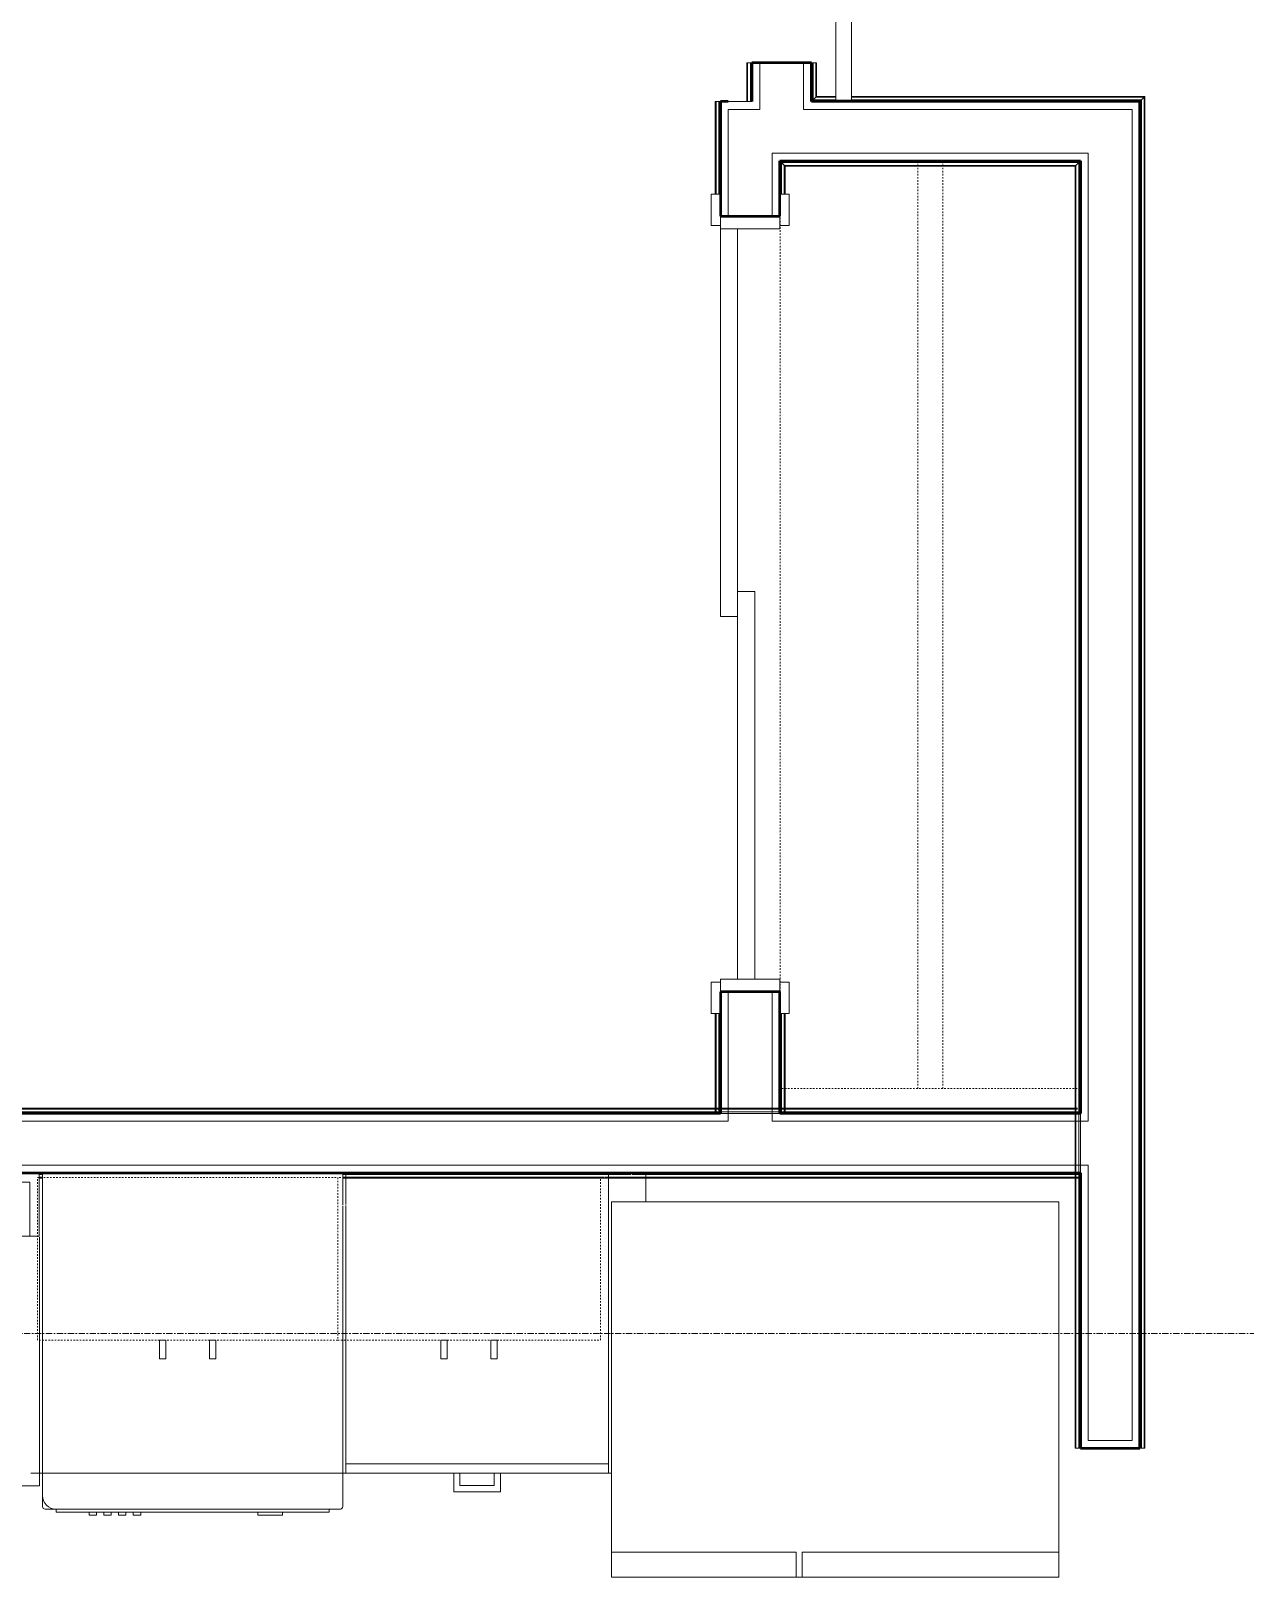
# Model space of a CAD drawing. Header units: inches. Extents: x -4235 to -464, y 9767 to 12344.
# Drawn here: x -3266.1 to -3169.1, y 10147.7 to 10271.3 of the extents above; entities that cross this region are included whole.
import ezdxf

# ---------------------------------------------------------------- set-up
doc = ezdxf.new("R2010")
doc.units = ezdxf.units.IN
doc.header["$MEASUREMENT"] = 0
doc.linetypes.add('Dash', pattern=[0.25, 0.125, -0.125])
doc.linetypes.add('Grid Line 1_2_', pattern=[0.875, 0.5, -0.125, 0.125, -0.125])
for name, color, linetype, lineweight in [('0-1', 7, 'Continuous', 5), ('0-2', 254, 'Continuous', 9), ('A-DOOR-1', 7, 'Continuous', 9), ('A-DOOR-2', 130, 'Continuous', 20), ('A-DOOR-3', 250, 'Continuous', 50), ('A-DOOR-FRAM-1', 130, 'Continuous', 20), ('A-WALL-1', 250, 'Continuous', 50), ('A-WALL-2', 50, 'Continuous', 13), ('A-WALL-3', 10, 'Continuous', 9), ('A-WALL-4', 254, 'Continuous', 9), ('A-WALL-5', 7, 'Continuous', 9), ('A-WALL-6', 113, 'Continuous', 9), ('P-SANR-FIXT-1', 7, 'Continuous', 9), ('P-SANR-FIXT-3', 254, 'Continuous', 9), ('Q-CASE-1', 10, 'Continuous', 9), ('Q-CASE-2', 254, 'Continuous', 9), ('Q-CASE-3', 7, 'Continuous', 9), ('Q-CASE-4', 7, 'Dash', 9), ('Q-CASE-HDLN-1', 7, 'Dash', 9), ('Q-SPCQ-1', 7, 'Continuous', 9), ('Q-SPCQ-2', 10, 'Continuous', 9), ('Q-SPCQ-3', 254, 'Continuous', 9), ('S-GRID-1', 1, 'Grid Line 1_2_', 9)]:
    doc.layers.add(name, color=color, linetype=linetype, lineweight=lineweight)

# ---------------------------------------------------------------- blocks, each defined once
blk = doc.blocks.new('Basic Wall _ INT - W4BØF - _5_8 GYP - 2X4 WOOD_BATT_ - 5_8 GYP_ - ___-2692870-BACKGROUND - 2ND FLOOR')
at = {"layer": 'A-WALL-3'}
for p, q in [((-3203.72, 10356.06), (-3203.75, 10356.06)), ((-3203.75, 10356.04), (-3203.75, 10355.41)), ((-3203.55, 10356.06), (-3203.61, 10356.06)), ((-3203.4, 10356.06), (-3203.54, 10356.06)), ((-3203.34, 10356.06), (-3203.4, 10356.06)), ((-3203.4, 10355.41), (-3203.4, 10356.04)), ((-3203.75, 10265.68), (-3203.72, 10265.71)), ((-3203.61, 10265.82), (-3203.55, 10265.88)), ((-3203.54, 10265.89), (-3203.4, 10266.03)), ((-3203.4, 10266.03), (-3203.34, 10266.09))]:
    blk.add_line(p, q, dxfattribs=at)
at = {"layer": 'A-WALL-4'}
for p, q in [((-3203.75, 10356.06), (-3203.71, 10356.06)), ((-3203.71, 10356.06), (-3203.63, 10356.06)), ((-3203.63, 10356.06), (-3203.62, 10356.06)), ((-3203.62, 10356.06), (-3203.6, 10356.06)), ((-3203.62, 10355.41), (-3203.62, 10356.04)), ((-3203.6, 10356.06), (-3203.34, 10356.06)), ((-3203.34, 10355.41), (-3203.34, 10356.04)), ((-3203.75, 10355.41), (-3203.75, 10304.78)), ((-3203.4, 10304.78), (-3203.4, 10355.41)), ((-3203.75, 10304.78), (-3203.72, 10304.78)), ((-3203.61, 10304.78), (-3203.55, 10304.78)), ((-3203.54, 10304.78), (-3203.4, 10304.78)), ((-3203.4, 10304.78), (-3203.34, 10304.78)), ((-3203.72, 10268.78), (-3203.75, 10268.78)), ((-3203.75, 10268.78), (-3203.75, 10265.68)), ((-3203.55, 10268.78), (-3203.61, 10268.78)), ((-3203.4, 10268.78), (-3203.54, 10268.78)), ((-3203.34, 10268.78), (-3203.4, 10268.78)), ((-3203.4, 10266.03), (-3203.4, 10268.78))]:
    blk.add_line(p, q, dxfattribs=at)
at = {"layer": 'A-WALL-5'}
for p, q in [((-3203.62, 10304.78), (-3203.62, 10355.41)), ((-3203.34, 10304.78), (-3203.34, 10355.41)), ((-3203.71, 10304.78), (-3203.75, 10304.78)), ((-3203.62, 10304.78), (-3203.71, 10304.78)), ((-3203.34, 10304.78), (-3203.62, 10304.78)), ((-3203.75, 10268.78), (-3203.71, 10268.78)), ((-3203.71, 10268.78), (-3203.62, 10268.78)), ((-3203.62, 10265.81), (-3203.62, 10268.78)), ((-3203.62, 10268.78), (-3203.34, 10268.78)), ((-3203.34, 10266.09), (-3203.34, 10268.78))]:
    blk.add_line(p, q, dxfattribs=at)
at = {"layer": 'A-WALL-5', "flags": 128}
for points in [[(-3203.62, 10265.81), (-3203.63, 10265.8), (-3203.63, 10265.8), (-3203.65, 10265.78), (-3203.66, 10265.77), (-3203.68, 10265.75), (-3203.71, 10265.72)], [(-3203.34, 10266.09), (-3203.45, 10265.98), (-3203.55, 10265.88), (-3203.6, 10265.83), (-3203.62, 10265.81)]]:
    blk.add_lwpolyline(points, dxfattribs=at)
blk = doc.blocks.new('Basic Wall _ INT - W4BØF - _5_8 GYP - 2X4 WOOD_BATT_ - 5_8 GYP_ - ___-2692869-BACKGROUND - 2ND FLOOR')
at = {"layer": 'A-WALL-3'}
for p, q in [((-3208.5, 10356.04), (-3208.5, 10355.41)), ((-3208.85, 10309.34), (-3208.85, 10309.45)), ((-3208.85, 10309.24), (-3208.85, 10309.33)), ((-3208.85, 10309.18), (-3208.85, 10309.24)), ((-3208.85, 10308.44), (-3208.85, 10309.03)), ((-3208.5, 10309.03), (-3208.5, 10304.78)), ((-3208.85, 10304.79), (-3208.85, 10308.41)), ((-3208.91, 10304.78), (-3208.85, 10304.78)), ((-3208.85, 10304.78), (-3208.7, 10304.78)), ((-3208.7, 10304.78), (-3208.64, 10304.78)), ((-3208.52, 10304.78), (-3208.5, 10304.78)), ((-3208.91, 10265.68), (-3208.85, 10265.68)), ((-3208.85, 10265.68), (-3208.7, 10265.68)), ((-3208.7, 10265.68), (-3208.64, 10265.68)), ((-3208.52, 10265.68), (-3208.5, 10265.68))]:
    blk.add_line(p, q, dxfattribs=at)
at = {"layer": 'A-WALL-4'}
for p, q in [((-3208.85, 10356.06), (-3208.91, 10356.06)), ((-3208.7, 10356.06), (-3208.85, 10356.06)), ((-3208.85, 10309.45), (-3208.85, 10356.06)), ((-3208.64, 10356.06), (-3208.7, 10356.06)), ((-3208.5, 10356.06), (-3208.52, 10356.06)), ((-3208.5, 10355.41), (-3208.5, 10309.03)), ((-3208.91, 10309.34), (-3208.91, 10309.45)), ((-3208.91, 10309.24), (-3208.91, 10309.33)), ((-3208.91, 10309.18), (-3208.91, 10309.24)), ((-3208.91, 10308.45), (-3208.91, 10309.03)), ((-3208.62, 10309.03), (-3208.62, 10308.42)), ((-3208.91, 10304.79), (-3208.91, 10308.41)), ((-3208.62, 10308.41), (-3208.62, 10304.79)), ((-3208.7, 10304.78), (-3208.91, 10304.78)), ((-3208.64, 10304.78), (-3208.7, 10304.78)), ((-3208.62, 10304.78), (-3208.64, 10304.78)), ((-3208.62, 10304.78), (-3208.62, 10304.78)), ((-3208.61, 10304.78), (-3208.62, 10304.78)), ((-3208.54, 10304.78), (-3208.61, 10304.78)), ((-3208.5, 10304.78), (-3208.54, 10304.78)), ((-3208.85, 10268.78), (-3208.91, 10268.78)), ((-3208.7, 10268.78), (-3208.85, 10268.78)), ((-3208.85, 10265.68), (-3208.85, 10268.78)), ((-3208.64, 10268.78), (-3208.7, 10268.78)), ((-3208.5, 10268.78), (-3208.52, 10268.78)), ((-3208.5, 10268.78), (-3208.5, 10265.68)), ((-3208.7, 10265.68), (-3208.91, 10265.68)), ((-3208.64, 10265.68), (-3208.7, 10265.68)), ((-3208.62, 10265.68), (-3208.64, 10265.68)), ((-3208.56, 10265.68), (-3208.62, 10265.68)), ((-3208.54, 10265.68), (-3208.56, 10265.68)), ((-3208.5, 10265.68), (-3208.54, 10265.68))]:
    blk.add_line(p, q, dxfattribs=at)
at = {"layer": 'A-WALL-5'}
for p, q in [((-3208.91, 10356.06), (-3208.62, 10356.06)), ((-3208.91, 10309.45), (-3208.91, 10356.06)), ((-3208.62, 10356.06), (-3208.62, 10309.03)), ((-3208.62, 10356.06), (-3208.54, 10356.06)), ((-3208.54, 10356.06), (-3208.5, 10356.06)), ((-3208.91, 10268.78), (-3208.62, 10268.78)), ((-3208.91, 10265.68), (-3208.91, 10268.78)), ((-3208.62, 10268.78), (-3208.62, 10265.68)), ((-3208.62, 10268.78), (-3208.54, 10268.78)), ((-3208.54, 10268.78), (-3208.5, 10268.78))]:
    blk.add_line(p, q, dxfattribs=at)
blk = doc.blocks.new('Basic Wall _ INT - W4BØF - _5_8 GYP - 2X4 WOOD_BATT_ - 5_8 GYP_ - ___-2692874-BACKGROUND - 2ND FLOOR')
at = {"layer": 'A-WALL-3'}
for p, q in [((-3211.02, 10258.27), (-3211.02, 10256.62)), ((-3211.02, 10194.31), (-3211.02, 10192.77)), ((-3211.15, 10184.78), (-3211.44, 10184.78)), ((-3211.44, 10184.78), (-3211.37, 10184.78)), ((-3211.37, 10185.1), (-3211.37, 10185.2)), ((-3211.37, 10185), (-3211.37, 10185.08)), ((-3211.37, 10184.94), (-3211.37, 10184.99)), ((-3211.37, 10184.78), (-3211.23, 10184.78)), ((-3211.22, 10184.78), (-3211.16, 10184.78)), ((-3211.09, 10184.78), (-3211.15, 10184.78)), ((-3211.05, 10184.78), (-3211.02, 10184.78))]:
    blk.add_line(p, q, dxfattribs=at)
at = {"layer": 'A-WALL-4'}
for p, q in [((-3211.37, 10265.68), (-3211.44, 10265.68)), ((-3211.23, 10265.68), (-3211.37, 10265.68)), ((-3211.37, 10258.27), (-3211.37, 10265.68)), ((-3211.16, 10265.68), (-3211.22, 10265.68)), ((-3211.02, 10265.68), (-3211.05, 10265.68)), ((-3211.02, 10265.68), (-3211.02, 10258.27)), ((-3211.37, 10185.2), (-3211.37, 10192.77)), ((-3211.02, 10192.77), (-3211.02, 10184.78)), ((-3211.44, 10185.1), (-3211.44, 10185.2)), ((-3211.44, 10185), (-3211.44, 10185.08)), ((-3211.44, 10184.94), (-3211.44, 10184.99)), ((-3211.06, 10184.78), (-3211.09, 10184.78)), ((-3211.02, 10184.78), (-3211.06, 10184.78))]:
    blk.add_line(p, q, dxfattribs=at)
at = {"layer": 'A-WALL-5'}
for p, q in [((-3211.44, 10265.68), (-3211.15, 10265.68)), ((-3211.44, 10258.27), (-3211.44, 10265.68)), ((-3211.15, 10265.68), (-3211.15, 10258.27)), ((-3211.15, 10265.68), (-3211.06, 10265.68)), ((-3211.06, 10265.68), (-3211.02, 10265.68)), ((-3211.44, 10185.2), (-3211.44, 10192.77)), ((-3211.15, 10192.77), (-3211.15, 10184.78))]:
    blk.add_line(p, q, dxfattribs=at)
blk = doc.blocks.new('Basic Wall _ INT - W4BØF - _5_8 GYP - 2X4 WOOD_BATT_ - 5_8 GYP_ - ___-2692873-BACKGROUND - 2ND FLOOR')
at = {"layer": 'A-WALL-3'}
for p, q in [((-3206.25, 10260.91), (-3206.27, 10260.93)), ((-3206.07, 10260.73), (-3206.13, 10260.79)), ((-3206, 10260.65), (-3206.07, 10260.73)), ((-3205.92, 10260.58), (-3205.98, 10260.64)), ((-3205.86, 10260.52), (-3205.92, 10260.58)), ((-3206.27, 10258.27), (-3206.27, 10256.52)), ((-3206.27, 10194.31), (-3206.27, 10192.77)), ((-3206.27, 10184.78), (-3206.25, 10184.78)), ((-3206.15, 10184.78), (-3206.21, 10184.78)), ((-3205.86, 10184.78), (-3206.15, 10184.78)), ((-3206.13, 10184.78), (-3206.07, 10184.78)), ((-3206.07, 10184.78), (-3205.99, 10184.78)), ((-3205.98, 10184.78), (-3205.92, 10184.78)), ((-3205.92, 10185.1), (-3205.92, 10185.2)), ((-3205.92, 10185), (-3205.92, 10185.08)), ((-3205.92, 10184.94), (-3205.92, 10184.99)), ((-3205.92, 10184.78), (-3205.86, 10184.78))]:
    blk.add_line(p, q, dxfattribs=at)
at = {"layer": 'A-WALL-4'}
for p, q in [((-3206.27, 10260.93), (-3206.27, 10258.27)), ((-3205.92, 10258.27), (-3205.92, 10260.58)), ((-3206.27, 10192.77), (-3206.27, 10184.78)), ((-3205.92, 10185.2), (-3205.92, 10192.77)), ((-3206.23, 10184.78), (-3206.27, 10184.78)), ((-3206.21, 10184.78), (-3206.23, 10184.78)), ((-3205.86, 10185.1), (-3205.86, 10185.2)), ((-3205.86, 10185), (-3205.86, 10185.08)), ((-3205.86, 10184.94), (-3205.86, 10184.99))]:
    blk.add_line(p, q, dxfattribs=at)
at = {"layer": 'A-WALL-5'}
for p, q in [((-3206.15, 10258.27), (-3206.15, 10260.81)), ((-3205.86, 10258.27), (-3205.86, 10260.52)), ((-3206.15, 10184.78), (-3206.15, 10192.77)), ((-3205.86, 10185.2), (-3205.86, 10192.77))]:
    blk.add_line(p, q, dxfattribs=at)
at = {"layer": 'A-WALL-5', "flags": 128}
for points in [[(-3206.23, 10260.89), (-3206.21, 10260.87), (-3206.19, 10260.85), (-3206.17, 10260.83), (-3206.16, 10260.82), (-3206.15, 10260.81), (-3206.15, 10260.81)], [(-3206.15, 10260.81), (-3206.13, 10260.79), (-3206.07, 10260.73), (-3205.98, 10260.64), (-3205.86, 10260.52)]]:
    blk.add_lwpolyline(points, dxfattribs=at)
blk = doc.blocks.new('SLIDING - FLUSH - 5-0 x 6-8-3203586-BACKGROUND - 2ND FLOOR')
at = {"layer": 'A-DOOR-1'}
for p, q in [((-32.75, 3.25), (-30.25, 3.25)), ((-32.75, 2.5), (-32.75, 3.25)), ((-30.25, 2.5), (-32.75, 2.5)), ((-30.25, 3.25), (-30.25, 2.5)), ((30.25, 3.25), (32.75, 3.25)), ((30.25, 2.5), (30.25, 3.25)), ((32.75, 2.5), (30.25, 2.5)), ((32.75, 3.25), (32.75, 2.5)), ((-32.75, -2.25), (-30.25, -2.25)), ((-32.75, -3), (-32.75, -2.25)), ((-30.25, -2.25), (-30.25, -3)), ((30.25, -2.25), (32.75, -2.25)), ((30.25, -3), (30.25, -2.25)), ((32.75, -2.25), (32.75, -3)), ((-30.25, -3), (-32.75, -3)), ((32.75, -3), (30.25, -3))]:
    blk.add_line(p, q, dxfattribs=at)
at = {"layer": 'A-DOOR-2'}
for p, q in [((-1, -0.88), (-1, 0.5)), ((-1, 0.5), (30, 0.5)), ((30, 0.5), (30, -0.88)), ((-30, -2.25), (-30, -0.88)), ((-30, -0.88), (1, -0.88)), ((30, -0.88), (-1, -0.88)), ((1, -0.88), (1, -2.25)), ((1, -2.25), (-30, -2.25))]:
    blk.add_line(p, q, dxfattribs=at)
at = {"layer": 'A-DOOR-FRAM-1'}
for p, q in [((-31, -2.25), (-31, 2.5)), ((-31, 2.5), (-30, 2.5)), ((-30, 2.5), (-30, -2.25)), ((30, 2.5), (31, 2.5)), ((30, -2.25), (30, 2.5)), ((31, 2.5), (31, -2.25)), ((-30, -2.25), (-31, -2.25)), ((31, -2.25), (30, -2.25))]:
    blk.add_line(p, q, dxfattribs=at)
blk = doc.blocks.new('Basic Wall _ INT - W4BØF - _5_8 GYP - 2X4 WOOD_BATT_ - 5_8 GYP_ - ___-2692875-BACKGROUND - 2ND FLOOR')
at = {"layer": 'A-WALL-3'}
for p, q in [((-3335.1, 10180.03), (-3335.1, 10180.01)), ((-3335.1, 10179.99), (-3335.1, 10180.03)), ((-3335.1, 10180.03), (-3334.47, 10180.03)), ((-3335.1, 10179.91), (-3335.1, 10179.99)), ((-3335.1, 10179.62), (-3335.1, 10179.91)), ((-3335.1, 10179.89), (-3335.1, 10179.83)), ((-3335.1, 10179.83), (-3335.1, 10179.68)), ((-3335.1, 10179.68), (-3335.1, 10179.62)), ((-3334.47, 10179.68), (-3335.1, 10179.68)), ((-3334.47, 10180.03), (-3298.47, 10180.03)), ((-3334.47, 10179.91), (-3333.67, 10179.91)), ((-3332.15, 10179.68), (-3334.47, 10179.68)), ((-3333.58, 10179.91), (-3298.47, 10179.91)), ((-3332.05, 10179.68), (-3332.1, 10179.68)), ((-3298.47, 10179.68), (-3331.96, 10179.68)), ((-3298.47, 10180.03), (-3265.47, 10180.03)), ((-3265.47, 10180.03), (-3265.22, 10180.03)), ((-3265.47, 10179.91), (-3265.22, 10179.91)), ((-3265.22, 10179.68), (-3265.47, 10179.68)), ((-3241.22, 10180.03), (-3217, 10180.03)), ((-3241.22, 10179.91), (-3218.19, 10179.91)), ((-3220.34, 10179.68), (-3241.22, 10179.68)), ((-3220.02, 10179.68), (-3220.28, 10179.68)), ((-3217, 10179.68), (-3220.01, 10179.68)), ((-3218.07, 10179.91), (-3217, 10179.91)), ((-3182.57, 10179.68), (-3182.66, 10179.68)), ((-3182.47, 10179.68), (-3182.54, 10179.68)), ((-3182.41, 10179.68), (-3182.45, 10179.68)), ((-3182.25, 10180.01), (-3182.25, 10180.03)), ((-3182.25, 10179.97), (-3182.25, 10179.91)), ((-3182.25, 10179.91), (-3182.25, 10179.62)), ((-3182.25, 10179.83), (-3182.25, 10179.89)), ((-3182.25, 10179.68), (-3182.25, 10179.83)), ((-3182.25, 10179.62), (-3182.25, 10179.68))]:
    blk.add_line(p, q, dxfattribs=at)
at = {"layer": 'A-WALL-4'}
for p, q in [((-3335.1, 10179.91), (-3334.47, 10179.91)), ((-3334.47, 10179.62), (-3335.1, 10179.62)), ((-3308.72, 10179.62), (-3309.47, 10179.62)), ((-3265.22, 10179.62), (-3265.47, 10179.62)), ((-3220.93, 10179.62), (-3241.22, 10179.62)), ((-3217, 10179.62), (-3220.91, 10179.62)), ((-3217, 10180.03), (-3182.25, 10180.03)), ((-3182.66, 10179.68), (-3217, 10179.68)), ((-3182.57, 10179.62), (-3182.66, 10179.62)), ((-3182.47, 10179.62), (-3182.54, 10179.62)), ((-3182.41, 10179.62), (-3182.45, 10179.62)), ((-3182.25, 10180.03), (-3182.25, 10179.99)), ((-3182.25, 10179.99), (-3182.25, 10179.97))]:
    blk.add_line(p, q, dxfattribs=at)
at = {"layer": 'A-WALL-5'}
for p, q in [((-3217, 10179.91), (-3182.25, 10179.91)), ((-3182.66, 10179.62), (-3217, 10179.62))]:
    blk.add_line(p, q, dxfattribs=at)
blk = doc.blocks.new('Basic Wall _ INT - W4BØF - _5_8 GYP - 2X4 WOOD_BATT_ - 5_8 GYP_ - ___-2692876-BACKGROUND - 2ND FLOOR')
at = {"layer": 'A-WALL-3'}
for p, q in [((-3335.1, 10184.91), (-3335.1, 10185.2)), ((-3335.1, 10185.2), (-3335.1, 10185.13)), ((-3335.1, 10185.13), (-3335.1, 10184.99)), ((-3334.47, 10185.13), (-3335.1, 10185.13)), ((-3335.1, 10184.98), (-3335.1, 10184.92)), ((-3335.1, 10184.83), (-3335.1, 10184.91)), ((-3335.1, 10184.78), (-3335.1, 10184.83)), ((-3335.1, 10184.81), (-3335.1, 10184.78)), ((-3335.1, 10184.78), (-3334.47, 10184.78)), ((-3211.32, 10185.13), (-3211.43, 10185.13)), ((-3211.22, 10185.13), (-3211.31, 10185.13)), ((-3211.17, 10185.13), (-3211.22, 10185.13)), ((-3211.02, 10184.78), (-3206.27, 10184.78)), ((-3206.9, 10185.13), (-3211, 10185.13)), ((-3206.27, 10185.13), (-3206.87, 10185.13)), ((-3206.07, 10185.13), (-3206.13, 10185.13)), ((-3205.99, 10185.13), (-3206.07, 10185.13)), ((-3205.86, 10185.13), (-3205.97, 10185.13)), ((-3182.57, 10185.13), (-3182.66, 10185.13)), ((-3182.48, 10185.13), (-3182.54, 10185.13)), ((-3182.25, 10185.13), (-3182.25, 10185.2)), ((-3182.25, 10185.2), (-3182.25, 10184.91)), ((-3182.25, 10184.99), (-3182.25, 10185.13)), ((-3182.25, 10184.92), (-3182.25, 10184.98)), ((-3182.25, 10184.91), (-3182.25, 10184.85)), ((-3182.25, 10184.78), (-3182.25, 10184.81))]:
    blk.add_line(p, q, dxfattribs=at)
at = {"layer": 'A-WALL-4'}
for p, q in [((-3334.47, 10185.2), (-3335.1, 10185.2)), ((-3334.47, 10184.91), (-3335.1, 10184.91)), ((-3211.43, 10185.13), (-3334.47, 10185.13)), ((-3334.47, 10184.78), (-3211.02, 10184.78)), ((-3211.32, 10185.2), (-3211.43, 10185.2)), ((-3211.22, 10185.2), (-3211.31, 10185.2)), ((-3211.17, 10185.2), (-3211.22, 10185.2)), ((-3206.9, 10184.91), (-3211.01, 10184.91)), ((-3206.9, 10185.2), (-3211, 10185.2)), ((-3206.27, 10184.91), (-3206.89, 10184.91)), ((-3206.27, 10185.2), (-3206.87, 10185.2)), ((-3206.27, 10184.78), (-3182.25, 10184.78)), ((-3206.07, 10185.2), (-3206.12, 10185.2)), ((-3205.99, 10185.2), (-3206.07, 10185.2)), ((-3205.86, 10185.2), (-3205.97, 10185.2)), ((-3182.66, 10185.13), (-3205.86, 10185.13)), ((-3182.57, 10185.2), (-3182.66, 10185.2)), ((-3182.48, 10185.2), (-3182.54, 10185.2)), ((-3182.25, 10184.85), (-3182.25, 10184.83)), ((-3182.25, 10184.83), (-3182.25, 10184.78))]:
    blk.add_line(p, q, dxfattribs=at)
at = {"layer": 'A-WALL-5'}
for p, q in [((-3211.44, 10185.2), (-3334.47, 10185.2)), ((-3211.01, 10184.91), (-3334.47, 10184.91)), ((-3182.25, 10184.91), (-3206.27, 10184.91)), ((-3182.66, 10185.2), (-3205.86, 10185.2))]:
    blk.add_line(p, q, dxfattribs=at)
blk = doc.blocks.new('Basic Wall _ INT - W4BØF - _5_8 GYP - 2X4 WOOD_BATT_ - 5_8 GYP_ - ___-2692878-BACKGROUND - 2ND FLOOR')
at = {"layer": 'A-WALL-3'}
for p, q in [((-3177.47, 10265.71), (-3177.5, 10265.68)), ((-3177.3, 10265.88), (-3177.36, 10265.82)), ((-3177.15, 10266.03), (-3177.29, 10265.89)), ((-3177.09, 10266.09), (-3177.15, 10266.03))]:
    blk.add_line(p, q, dxfattribs=at)
at = {"layer": 'A-WALL-4'}
for p, q in [((-3177.15, 10266.03), (-3177.15, 10158.02)), ((-3177.5, 10158.02), (-3177.5, 10265.68)), ((-3177.5, 10158.02), (-3177.47, 10158.02)), ((-3177.36, 10158.02), (-3177.3, 10158.02)), ((-3177.29, 10158.02), (-3177.15, 10158.02)), ((-3177.15, 10158.02), (-3177.09, 10158.02))]:
    blk.add_line(p, q, dxfattribs=at)
at = {"layer": 'A-WALL-5'}
for p, q in [((-3177.37, 10158.02), (-3177.37, 10265.81)), ((-3177.09, 10266.09), (-3177.09, 10158.02)), ((-3177.46, 10158.02), (-3177.5, 10158.02)), ((-3177.37, 10158.02), (-3177.46, 10158.02)), ((-3177.09, 10158.02), (-3177.37, 10158.02))]:
    blk.add_line(p, q, dxfattribs=at)
at = {"layer": 'A-WALL-5', "flags": 128}
for points in [[(-3177.46, 10265.72), (-3177.43, 10265.75), (-3177.41, 10265.77), (-3177.4, 10265.78), (-3177.38, 10265.8), (-3177.38, 10265.8), (-3177.37, 10265.81)], [(-3177.37, 10265.81), (-3177.35, 10265.83), (-3177.3, 10265.88), (-3177.2, 10265.98), (-3177.09, 10266.09)]]:
    blk.add_lwpolyline(points, dxfattribs=at)
blk = doc.blocks.new('Basic Wall _ INT - W4BØF - _5_8 GYP - 2X4 WOOD_BATT_ - 5_8 GYP_ - ___-2692877-BACKGROUND - 2ND FLOOR')
at = {"layer": 'A-WALL-3'}
for p, q in [((-3182.39, 10260.79), (-3182.45, 10260.73)), ((-3182.25, 10260.93), (-3182.27, 10260.91)), ((-3182.6, 10260.58), (-3182.66, 10260.52)), ((-3182.45, 10260.73), (-3182.6, 10260.58)), ((-3182.6, 10185.2), (-3182.6, 10185.08)), ((-3182.6, 10185.08), (-3182.6, 10184.99)), ((-3182.6, 10184.99), (-3182.6, 10184.93)), ((-3182.6, 10184.78), (-3182.6, 10184.17)), ((-3182.6, 10184.16), (-3182.6, 10180.71)), ((-3182.25, 10180.03), (-3182.25, 10184.78)), ((-3182.6, 10180.66), (-3182.6, 10180.03)), ((-3182.6, 10179.89), (-3182.6, 10179.83)), ((-3182.6, 10179.83), (-3182.6, 10179.74)), ((-3182.6, 10179.74), (-3182.6, 10179.62))]:
    blk.add_line(p, q, dxfattribs=at)
at = {"layer": 'A-WALL-4'}
for p, q in [((-3182.25, 10184.78), (-3182.25, 10260.93)), ((-3182.6, 10260.58), (-3182.6, 10185.2)), ((-3182.66, 10185.2), (-3182.66, 10185.08)), ((-3182.66, 10185.08), (-3182.66, 10184.99)), ((-3182.66, 10184.99), (-3182.66, 10184.93)), ((-3182.66, 10184.78), (-3182.66, 10184.17)), ((-3182.66, 10184.16), (-3182.66, 10180.72)), ((-3182.37, 10184.78), (-3182.37, 10184.16)), ((-3182.37, 10184.16), (-3182.37, 10180.68)), ((-3182.66, 10180.71), (-3182.66, 10180.03)), ((-3182.37, 10180.66), (-3182.37, 10180.03)), ((-3182.66, 10179.89), (-3182.66, 10179.83)), ((-3182.66, 10179.83), (-3182.66, 10179.74)), ((-3182.66, 10179.74), (-3182.66, 10179.62)), ((-3182.6, 10179.62), (-3182.6, 10158.02)), ((-3182.25, 10158.02), (-3182.25, 10180.03)), ((-3182.66, 10158.02), (-3182.6, 10158.02)), ((-3182.6, 10158.02), (-3182.45, 10158.02)), ((-3182.45, 10158.02), (-3182.39, 10158.02)), ((-3182.27, 10158.02), (-3182.25, 10158.02))]:
    blk.add_line(p, q, dxfattribs=at)
at = {"layer": 'A-WALL-5'}
for p, q in [((-3182.37, 10260.81), (-3182.37, 10184.78)), ((-3182.66, 10260.52), (-3182.66, 10185.2)), ((-3182.66, 10179.62), (-3182.66, 10158.02)), ((-3182.37, 10180.03), (-3182.37, 10158.02)), ((-3182.37, 10158.02), (-3182.66, 10158.02)), ((-3182.29, 10158.02), (-3182.37, 10158.02)), ((-3182.25, 10158.02), (-3182.29, 10158.02))]:
    blk.add_line(p, q, dxfattribs=at)
at = {"layer": 'A-WALL-5', "flags": 128}
for points in [[(-3182.66, 10260.52), (-3182.54, 10260.64), (-3182.45, 10260.73), (-3182.39, 10260.79), (-3182.37, 10260.81)], [(-3182.37, 10260.81), (-3182.37, 10260.81), (-3182.36, 10260.82), (-3182.35, 10260.83), (-3182.33, 10260.85), (-3182.31, 10260.87), (-3182.29, 10260.89)]]:
    blk.add_lwpolyline(points, dxfattribs=at)
blk = doc.blocks.new('Basic Wall _ INT - W4BØF - _5_8 GYP - 2X4 WOOD_BATT_ - 5_8 GYP_ - ___-2692880-BACKGROUND - 2ND FLOOR')
at = {"layer": 'A-WALL-3'}
for p, q in [((-3206.27, 10260.93), (-3206.25, 10260.91)), ((-3206.13, 10260.79), (-3206.07, 10260.73)), ((-3182.45, 10260.73), (-3182.39, 10260.79)), ((-3182.27, 10260.91), (-3182.25, 10260.93)), ((-3206.07, 10260.73), (-3206, 10260.65)), ((-3205.98, 10260.64), (-3205.92, 10260.58)), ((-3205.92, 10260.58), (-3205.86, 10260.52)), ((-3182.66, 10260.52), (-3182.6, 10260.58)), ((-3182.6, 10260.58), (-3182.45, 10260.73))]:
    blk.add_line(p, q, dxfattribs=at)
at = {"layer": 'A-WALL-4'}
for p, q in [((-3206.27, 10260.93), (-3182.25, 10260.93)), ((-3182.6, 10260.58), (-3205.92, 10260.58))]:
    blk.add_line(p, q, dxfattribs=at)
at = {"layer": 'A-WALL-5'}
for p, q in [((-3206.15, 10260.81), (-3182.37, 10260.81)), ((-3182.66, 10260.52), (-3205.86, 10260.52))]:
    blk.add_line(p, q, dxfattribs=at)
at = {"layer": 'A-WALL-5', "flags": 128}
for points in [[(-3206.15, 10260.81), (-3206.15, 10260.81), (-3206.16, 10260.82), (-3206.17, 10260.83), (-3206.19, 10260.85), (-3206.21, 10260.87), (-3206.23, 10260.89)], [(-3205.86, 10260.52), (-3205.98, 10260.64), (-3206.07, 10260.73), (-3206.13, 10260.79), (-3206.15, 10260.81)], [(-3182.37, 10260.81), (-3182.39, 10260.79), (-3182.45, 10260.73), (-3182.54, 10260.64), (-3182.66, 10260.52)], [(-3182.29, 10260.89), (-3182.31, 10260.87), (-3182.33, 10260.85), (-3182.35, 10260.83), (-3182.36, 10260.82), (-3182.37, 10260.81), (-3182.37, 10260.81)]]:
    blk.add_lwpolyline(points, dxfattribs=at)
blk = doc.blocks.new('Basic Wall _ INT - W4BØF - _5_8 GYP - 2X4 WOOD_BATT_ - 5_8 GYP_ - ___-2692879-BACKGROUND - 2ND FLOOR')
at = {"layer": 'A-WALL-3'}
for p, q in [((-3203.72, 10265.71), (-3203.75, 10265.68)), ((-3203.55, 10265.88), (-3203.61, 10265.82)), ((-3203.4, 10266.03), (-3203.54, 10265.89)), ((-3203.34, 10266.09), (-3203.4, 10266.03)), ((-3177.5, 10265.68), (-3177.47, 10265.71)), ((-3177.36, 10265.82), (-3177.3, 10265.88)), ((-3177.29, 10265.89), (-3177.15, 10266.03)), ((-3177.15, 10266.03), (-3177.09, 10266.09))]:
    blk.add_line(p, q, dxfattribs=at)
at = {"layer": 'A-WALL-4'}
for p, q in [((-3201.8, 10266.03), (-3203.4, 10266.03)), ((-3177.15, 10266.03), (-3200.55, 10266.03)), ((-3203.75, 10265.68), (-3177.5, 10265.68))]:
    blk.add_line(p, q, dxfattribs=at)
at = {"layer": 'A-WALL-5'}
for p, q in [((-3201.8, 10265.81), (-3203.62, 10265.81)), ((-3201.8, 10266.09), (-3203.34, 10266.09)), ((-3177.09, 10266.09), (-3200.55, 10266.09)), ((-3177.37, 10265.81), (-3200.55, 10265.81))]:
    blk.add_line(p, q, dxfattribs=at)
at = {"layer": 'A-WALL-5', "flags": 128}
for points in [[(-3203.71, 10265.72), (-3203.68, 10265.75), (-3203.66, 10265.77), (-3203.65, 10265.78), (-3203.63, 10265.8), (-3203.63, 10265.8), (-3203.62, 10265.81)], [(-3203.62, 10265.81), (-3203.6, 10265.83), (-3203.55, 10265.88), (-3203.45, 10265.98), (-3203.34, 10266.09)], [(-3177.37, 10265.81), (-3177.38, 10265.8), (-3177.38, 10265.8), (-3177.4, 10265.78), (-3177.41, 10265.77), (-3177.43, 10265.75), (-3177.46, 10265.72)], [(-3177.09, 10266.09), (-3177.2, 10265.98), (-3177.3, 10265.88), (-3177.35, 10265.83), (-3177.37, 10265.81)]]:
    blk.add_lwpolyline(points, dxfattribs=at)
blk = doc.blocks.new('Refrigerator_-_Side-by-Side_6047 - 36_ X 30_-345559-BACKGROUND - 2ND FLOOR')
at = {"layer": 'Q-SPCQ-1'}
for p, q in [((17.87, 14.42), (-17.88, 14.42)), ((-17.88, 14.42), (-17.88, -15.58)), ((17.87, -15.58), (17.87, 14.42)), ((-17.88, -13.58), (-3.13, -13.58)), ((-17.88, -13.58), (-17.88, -15.58)), ((-3.13, -15.58), (-3.13, -13.58)), ((-2.63, -13.58), (17.87, -13.58)), ((-2.63, -13.58), (-2.63, -15.58)), ((17.87, -15.58), (17.87, -13.58)), ((-17.88, -15.58), (17.87, -15.58)), ((-3.13, -15.58), (-17.88, -15.58)), ((17.87, -15.58), (-2.63, -15.58))]:
    blk.add_line(p, q, dxfattribs=at)
blk = doc.blocks.new('Dishwasher_15404 - 34_ counter-V16-BACKGROUND - 2ND FLOOR')
at = {"layer": 'Q-SPCQ-1'}
for p, q in [((26.68, 0), (24, 0)), ((26.87, -22.93), (26.87, -0.2)), ((27.12, -1.09), (26.87, -1.09)), ((27.12, -1.09), (27.12, -22.91)), ((27.37, -4.82), (27.12, -4.82)), ((27.37, -4.82), (27.37, -5.81)), ((27.37, -5.81), (27.37, -6.79)), ((27.12, -6.79), (27.37, -6.79)), ((27.37, -16.15), (27.12, -16.15)), ((27.12, -16.74), (27.37, -16.74)), ((27.37, -16.15), (27.37, -16.74)), ((27.37, -17.33), (27.12, -17.33)), ((27.12, -17.92), (27.37, -17.92)), ((27.37, -18.51), (27.12, -18.51)), ((27.37, -17.33), (27.37, -17.92)), ((27.37, -18.51), (27.37, -19.1)), ((27.12, -19.1), (27.37, -19.1)), ((27.37, -19.69), (27.12, -19.69)), ((27.37, -19.69), (27.37, -20.28)), ((27.12, -20.28), (27.37, -20.28)), ((27.12, -22.91), (26.87, -22.91)), ((26.87, -23.8), (26.87, -22.93)), ((24, -24), (25.8, -24)), ((25.8, -24), (26.68, -24))]:
    blk.add_line(p, q, dxfattribs=at)
for centre, radius, start, end in [((26.68, -0.2), 0.197, 360, 90), ((26.68, -0.2), 0.197, 15, 90), ((25.8, -22.93), 1.07, 270, 0), ((26.68, -23.8), 0.197, 270, 0)]:
    blk.add_arc(centre, radius, start, end, dxfattribs=at)
at = {"layer": 'Q-SPCQ-2'}
for p, q in [((0.37, 0), (0, 0)), ((0, 0), (0, -24)), ((0, -24), (0.37, -24))]:
    blk.add_line(p, q, dxfattribs=at)
at = {"layer": 'Q-SPCQ-3'}
for p, q in [((2.55, 0), (0.37, 0)), ((24, 0), (2.64, 0)), ((0.37, -24), (5.07, -24)), ((5.1, -24), (24, -24))]:
    blk.add_line(p, q, dxfattribs=at)
blk = doc.blocks.new('BARN - FLUSH - 3-0 x 7-0 BARN DOOR-2961665-BACKGROUND - 2ND FLOOR')
at = {"layer": 'A-DOOR-1'}
for p, q in [((21, 5.57), (-60, 5.57)), ((-60, 4.95), (-60, 5.57)), ((-60, 4.32), (-60, 4.95)), ((-56, 6), (-54.5, 6)), ((-56, 6), (-56, 5.67)), ((-56, 5.67), (-54.5, 5.67)), ((-54.5, 5.67), (-54.5, 6)), ((-23.5, 6), (-22, 6)), ((-23.5, 5.67), (-23.5, 6)), ((-23.5, 5.67), (-22, 5.67)), ((-22, 6), (-22, 5.67)), ((21, 5.57), (21, 4.95)), ((21, 4.95), (21, 4.32)), ((-60, 4.32), (21, 4.32)), ((-52, 4.07), (-26, 4.07))]:
    blk.add_line(p, q, dxfattribs=at)
at = {"layer": 'A-DOOR-3'}
for p, q in [((-57, 5.82), (-56, 5.82)), ((-57, 5.57), (-57, 5.82)), ((-54.5, 5.82), (-23.5, 5.82)), ((-22, 5.82), (-21, 5.82)), ((-21, 5.82), (-21, 5.57)), ((-57, 4.07), (-57, 4.32)), ((-52, 4.07), (-57, 4.07)), ((-52, 4.33), (-52, 4.07)), ((-26, 4.07), (-26, 4.32)), ((-21, 4.07), (-26, 4.07)), ((-21, 4.32), (-21, 4.07))]:
    blk.add_line(p, q, dxfattribs=at)
blk = doc.blocks.new('OD_CW_Closet - OD_CW_Closet-2472542-BACKGROUND - 2ND FLOOR')
at = {"layer": 'Q-CASE-HDLN-1'}
for p, q in [((0.74, -24), (0.74, 0)), ((0.74, 0), (74.9, 0)), ((74.9, 0), (74.9, -24)), ((0.74, -11), (74.9, -11)), ((0.74, -13), (74.9, -13)), ((74.9, -24), (0.74, -24))]:
    blk.add_line(p, q, dxfattribs=at)
blk = doc.blocks.new('Vanity Cabinet-Double Door - 33_-V19-BACKGROUND - 2ND FLOOR')
at = {"layer": 'Q-CASE-1'}
for p, q in [((-15.76, 0.38), (-15.76, 0)), ((-15.76, 0.38), (-15.76, 0)), ((17.24, 0), (17.24, 0.38)), ((17.24, 0), (17.24, 0.38)), ((-15.76, 0), (17.24, 0)), ((-15.76, 0), (17.24, 0)), ((-15.76, 0), (17.24, 0))]:
    blk.add_line(p, q, dxfattribs=at)
at = {"layer": 'Q-CASE-2'}
for p, q in [((-15.76, 5.06), (-15.76, 0.38)), ((-15.76, 5.06), (-15.76, 0.38)), ((-15.01, 5.06), (-15.01, 0.75)), ((16.49, 0.75), (16.49, 5.06)), ((-15.01, 0.75), (16.49, 0.75))]:
    blk.add_line(p, q, dxfattribs=at)
blk = doc.blocks.new('Base Cabinet 3 Drawer 230 - Base Cabinet 3 Drawer 230 21_-2578998-BACKGROUND - 2ND FLOOR')
at = {"layer": 'Q-CASE-1'}
for p, q in [((-0.64, 24), (-1.14, 24)), ((-0.64, 24), (-1.14, 24)), ((2.11, 24), (2.61, 24)), ((2.11, 24), (2.61, 24)), ((-9.76, 0.31), (-9.76, 0.01)), ((11.24, 0), (11.24, 0.38)), ((-9.76, 0), (11.24, 0))]:
    blk.add_line(p, q, dxfattribs=at)
at = {"layer": 'Q-CASE-2'}
for p, q in [((-9.76, 24), (11.24, 24)), ((-9.76, 23.25), (-9.76, 24)), ((-0.64, 24), (-1.14, 24)), ((2.11, 24), (2.61, 24)), ((11.24, 24), (11.24, 23.25)), ((11.24, 23.25), (-9.76, 23.25)), ((-9.76, 23.25), (-9.76, 0.38)), ((11.24, 2.61), (11.24, 23.25)), ((11.24, 0.38), (11.24, 2.52))]:
    blk.add_line(p, q, dxfattribs=at)
at = {"layer": 'Q-CASE-3'}
for p, q in [((2.61, 25.5), (-1.14, 25.5)), ((-1.14, 25.5), (-1.14, 24)), ((-0.64, 24), (-0.64, 25)), ((-0.64, 25), (2.11, 25)), ((2.11, 25), (2.11, 24)), ((2.61, 24), (2.61, 25.5))]:
    blk.add_line(p, q, dxfattribs=at)
blk = doc.blocks.new('300 Series Wall Hung Cabinet_302 - 24_ X 24_-2590484-BACKGROUND - 2ND FLOOR')
at = {"layer": 'Q-CASE-3'}
for p, q in [((-1.76, 14.69), (-2.25, 14.69)), ((-2.25, 14.69), (-2.25, 13.19)), ((-1.76, 13.19), (-1.76, 14.69)), ((2.24, 14.69), (1.75, 14.69)), ((1.75, 14.69), (1.75, 13.19)), ((2.24, 13.19), (2.24, 14.69)), ((-1.76, 13.19), (-2.25, 13.19)), ((2.24, 13.19), (1.75, 13.19))]:
    blk.add_line(p, q, dxfattribs=at)
at = {"layer": 'Q-CASE-4'}
for p, q in [((-12, 0.19), (-12, 13.19)), ((-12, 13.19), (12, 13.19)), ((12, 13.19), (12, 0.19)), ((12, 0.19), (-12, 0.19))]:
    blk.add_line(p, q, dxfattribs=at)
blk = doc.blocks.new('Stainless Steel Farmhous Kitchen Sink - Stainless Steel Farmhous Kitchen Sink-V80-BACKGROUND - 2ND FLOOR')
at = {"layer": 'P-SANR-FIXT-1'}
for p, q in [((-33, 22.2), (-33, 21.19)), ((0, 22.2), (-33, 22.2)), ((0, 21.19), (0, 22.2)), ((-31, 3), (-31, 16.96)), ((-31, 16.96), (-2, 16.96)), ((-2, 16.96), (-2, 3)), ((-17.09, 3), (-31, 3)), ((-2, 3), (-15.75, 3))]:
    blk.add_line(p, q, dxfattribs=at)
at = {"layer": 'P-SANR-FIXT-3'}
for p, q in [((-33, 21.19), (-33, 2.32)), ((0, 9.81), (0, 21.19)), ((-33, 2.25), (-17.32, 2.25)), ((-15.68, 2.25), (-0.25, 2.25))]:
    blk.add_line(p, q, dxfattribs=at)
blk = doc.blocks.new('300 Series Wall Hung Cabinet_302 - 21_ X 24_-2838280-BACKGROUND - 2ND FLOOR')
at = {"layer": 'Q-CASE-3'}
for p, q in [((-2.25, -13.19), (-1.76, -13.19)), ((-2.25, -13.19), (-2.25, -14.69)), ((-1.76, -14.69), (-1.76, -13.19)), ((1.75, -13.19), (2.24, -13.19)), ((1.75, -13.19), (1.75, -14.69)), ((2.24, -14.69), (2.24, -13.19)), ((-2.25, -14.69), (-1.76, -14.69)), ((1.75, -14.69), (2.24, -14.69))]:
    blk.add_line(p, q, dxfattribs=at)
at = {"layer": 'Q-CASE-4'}
for p, q in [((10.5, -0.19), (-10.5, -0.19)), ((-10.5, -0.19), (-10.5, -13.19)), ((10.5, -13.19), (10.5, -0.19)), ((-10.5, -13.19), (10.5, -13.19))]:
    blk.add_line(p, q, dxfattribs=at)
blk = doc.blocks.new('CTR - 1st Phase - Unit Layouts_rvt-1-BACKGROUND - 2ND FLOOR')
at = {"layer": 'A-WALL-1'}
for p, q in [((-3208.5, 10268.78), (-3208.5, 10265.68)), ((-3203.75, 10268.78), (-3208.5, 10268.78)), ((-3203.75, 10265.68), (-3203.75, 10268.78)), ((-3211.02, 10265.68), (-3211.02, 10256.52)), ((-3210.4, 10265.68), (-3211.02, 10265.68)), ((-3177.5, 10265.68), (-3203.75, 10265.68)), ((-3177.5, 10265.06), (-3177.5, 10265.68)), ((-3177.5, 10260.93), (-3177.5, 10265.06)), ((-3206.27, 10256.52), (-3206.27, 10260.93)), ((-3206.27, 10260.93), (-3182.25, 10260.93)), ((-3182.25, 10260.93), (-3182.25, 10184.78)), ((-3177.5, 10158.02), (-3177.5, 10260.93)), ((-3211.02, 10256.52), (-3206.27, 10256.52)), ((-3211.02, 10194.52), (-3211.02, 10184.78)), ((-3206.27, 10194.52), (-3211.02, 10194.52)), ((-3206.27, 10184.78), (-3206.27, 10194.52)), ((-3211.02, 10184.78), (-3335.1, 10184.78)), ((-3182.25, 10184.78), (-3206.27, 10184.78)), ((-3335.1, 10180.03), (-3182.25, 10180.03)), ((-3182.25, 10180.03), (-3182.25, 10158.02)), ((-3182.25, 10158.02), (-3181.62, 10158.02)), ((-3181.62, 10158.02), (-3178.12, 10158.02)), ((-3178.12, 10158.02), (-3177.5, 10158.02))]:
    blk.add_line(p, q, dxfattribs=at)
at = {"layer": 'A-WALL-2'}
for p, q in [((-3207.87, 10265.68), (-3207.87, 10268.78)), ((-3204.37, 10265.68), (-3204.37, 10268.78)), ((-3208.5, 10265.68), (-3210.4, 10265.68)), ((-3210.4, 10256.52), (-3210.4, 10265.06)), ((-3210.4, 10265.06), (-3207.87, 10265.06)), ((-3207.87, 10265.68), (-3207.87, 10265.06)), ((-3204.37, 10265.68), (-3204.37, 10265.06)), ((-3178.12, 10265.06), (-3204.37, 10265.06)), ((-3178.12, 10265.06), (-3178.12, 10261.56)), ((-3206.9, 10256.52), (-3206.9, 10261.56)), ((-3206.9, 10261.56), (-3206.27, 10261.56)), ((-3181.62, 10261.56), (-3206.27, 10261.56)), ((-3181.62, 10261.56), (-3181.62, 10260.93)), ((-3181.62, 10260.93), (-3181.62, 10184.16)), ((-3178.12, 10261.56), (-3178.12, 10260.93)), ((-3178.12, 10260.93), (-3178.12, 10158.65)), ((-3210.4, 10184.78), (-3210.4, 10194.52)), ((-3206.9, 10184.78), (-3206.9, 10194.52)), ((-3210.4, 10184.16), (-3334.47, 10184.16)), ((-3210.4, 10184.78), (-3210.4, 10184.16)), ((-3206.9, 10184.78), (-3206.9, 10184.16)), ((-3182.25, 10184.16), (-3206.9, 10184.16)), ((-3182.25, 10184.16), (-3181.62, 10184.16)), ((-3182.25, 10180.66), (-3334.47, 10180.66)), ((-3182.25, 10180.66), (-3181.62, 10180.66)), ((-3181.62, 10180.66), (-3181.62, 10158.65)), ((-3181.62, 10158.65), (-3178.12, 10158.65))]:
    blk.add_line(p, q, dxfattribs=at)
at = {"layer": 'A-WALL-3'}
for p, q in [((-3208.5, 10268.78), (-3208.5, 10265.68)), ((-3203.75, 10265.68), (-3203.75, 10268.78)), ((-3211.02, 10265.68), (-3211.02, 10258.27)), ((-3208.91, 10265.68), (-3208.64, 10265.68)), ((-3177.5, 10265.68), (-3203.75, 10265.68)), ((-3177.5, 10265.68), (-3177.5, 10260.93)), ((-3206.27, 10258.27), (-3206.27, 10260.93)), ((-3206.27, 10260.93), (-3182.25, 10260.93)), ((-3182.25, 10260.93), (-3182.25, 10185.2)), ((-3177.5, 10158.02), (-3177.5, 10260.93)), ((-3211.02, 10258.27), (-3211.02, 10256.62)), ((-3206.27, 10256.52), (-3206.27, 10258.27)), ((-3206.27, 10256.52), (-3211.02, 10256.52)), ((-3211.02, 10194.52), (-3206.27, 10194.52)), ((-3211.02, 10194.31), (-3211.02, 10192.77)), ((-3206.27, 10192.77), (-3206.27, 10194.31)), ((-3211.02, 10192.77), (-3211.02, 10185.2)), ((-3206.27, 10185.2), (-3206.27, 10192.77)), ((-3211.44, 10184.78), (-3334.47, 10184.78)), ((-3211.17, 10184.78), (-3211.44, 10184.78)), ((-3211.02, 10185.2), (-3211.02, 10185.1)), ((-3211.02, 10185.08), (-3211.02, 10185)), ((-3211.02, 10184.99), (-3211.02, 10184.94)), ((-3206.27, 10185.1), (-3206.27, 10185.2)), ((-3206.27, 10185), (-3206.27, 10185.08)), ((-3206.27, 10184.94), (-3206.27, 10184.99)), ((-3205.99, 10184.78), (-3206.13, 10184.78)), ((-3205.86, 10184.78), (-3205.98, 10184.78)), ((-3182.66, 10184.78), (-3205.86, 10184.78)), ((-3182.57, 10184.78), (-3182.66, 10184.78)), ((-3182.48, 10184.78), (-3182.54, 10184.78)), ((-3182.25, 10185.2), (-3182.25, 10184.93)), ((-3265.47, 10180.03), (-3265.22, 10180.03)), ((-3241.22, 10180.03), (-3217, 10180.03)), ((-3217, 10180.03), (-3182.66, 10180.03)), ((-3182.66, 10180.03), (-3182.57, 10180.03)), ((-3182.54, 10180.03), (-3182.47, 10180.03)), ((-3182.45, 10180.03), (-3182.41, 10180.03)), ((-3182.25, 10179.89), (-3182.25, 10179.62)), ((-3182.25, 10179.62), (-3182.25, 10158.02))]:
    blk.add_line(p, q, dxfattribs=at)
at = {"layer": 'A-WALL-4'}
for p, q in [((-3208.5, 10268.78), (-3203.75, 10268.78)), ((-3211.02, 10265.68), (-3208.91, 10265.68)), ((-3177.5, 10158.02), (-3182.25, 10158.02))]:
    blk.add_line(p, q, dxfattribs=at)
at = {"layer": 'A-WALL-6'}
for p, q in [((-3217, 10180.03), (-3334.47, 10180.03)), ((-3334.47, 10180.03), (-3217, 10180.03)), ((-3217, 10179.66), (-3217, 10180.03)), ((-3217, 10180.03), (-3217, 10179.66)), ((-3217, 10177.72), (-3217, 10179.66)), ((-3217, 10179.66), (-3217, 10177.72)), ((-3266.15, 10156.03), (-3219.72, 10156.03)), ((-3219.72, 10156.03), (-3266.15, 10156.03))]:
    blk.add_line(p, q, dxfattribs=at)
at = {"layer": '0-2'}
for name, p in [('Basic Wall _ INT - W4BØF - _5_8 GYP - 2X4 WOOD_BATT_ - 5_8 GYP_ - ___-2692869-BACKGROUND - 2ND FLOOR', (0, 0)), ('Basic Wall _ INT - W4BØF - _5_8 GYP - 2X4 WOOD_BATT_ - 5_8 GYP_ - ___-2692870-BACKGROUND - 2ND FLOOR', (0, 0)), ('Basic Wall _ INT - W4BØF - _5_8 GYP - 2X4 WOOD_BATT_ - 5_8 GYP_ - ___-2692879-BACKGROUND - 2ND FLOOR', (0, 0)), ('Basic Wall _ INT - W4BØF - _5_8 GYP - 2X4 WOOD_BATT_ - 5_8 GYP_ - ___-2692878-BACKGROUND - 2ND FLOOR', (0, 0)), ('Basic Wall _ INT - W4BØF - _5_8 GYP - 2X4 WOOD_BATT_ - 5_8 GYP_ - ___-2692874-BACKGROUND - 2ND FLOOR', (0, 0)), ('Basic Wall _ INT - W4BØF - _5_8 GYP - 2X4 WOOD_BATT_ - 5_8 GYP_ - ___-2692873-BACKGROUND - 2ND FLOOR', (0, 0)), ('Basic Wall _ INT - W4BØF - _5_8 GYP - 2X4 WOOD_BATT_ - 5_8 GYP_ - ___-2692880-BACKGROUND - 2ND FLOOR', (0, 0)), ('Basic Wall _ INT - W4BØF - _5_8 GYP - 2X4 WOOD_BATT_ - 5_8 GYP_ - ___-2692877-BACKGROUND - 2ND FLOOR', (0, 0)), ('Basic Wall _ INT - W4BØF - _5_8 GYP - 2X4 WOOD_BATT_ - 5_8 GYP_ - ___-2692876-BACKGROUND - 2ND FLOOR', (0, 0)), ('Basic Wall _ INT - W4BØF - _5_8 GYP - 2X4 WOOD_BATT_ - 5_8 GYP_ - ___-2692875-BACKGROUND - 2ND FLOOR', (0, 0)), ('300 Series Wall Hung Cabinet_302 - 21_ X 24_-2838280-BACKGROUND - 2ND FLOOR', (-3231.12, 10179.85)), ('Refrigerator_-_Side-by-Side_6047 - 36_ X 30_-345559-BACKGROUND - 2ND FLOOR', (-3201.85, 10163.3))]:
    blk.add_blockref(name, p, dxfattribs=at)
for name, p, rotation in [('BARN - FLUSH - 3-0 x 7-0 BARN DOOR-2961665-BACKGROUND - 2ND FLOOR', (-3206.12, 10286.78), 269.999999999965), ('OD_CW_Closet - OD_CW_Closet-2472542-BACKGROUND - 2ND FLOOR', (-3206.25, 10186.03), 89.99999999998325), ('SLIDING - FLUSH - 5-0 x 6-8-3203586-BACKGROUND - 2ND FLOOR', (-3208.77, 10225.52), 269.9999999999422), ('Vanity Cabinet-Double Door - 33_-V19-BACKGROUND - 2ND FLOOR', (-3281.24, 10180.03), 180), ('300 Series Wall Hung Cabinet_302 - 24_ X 24_-2590484-BACKGROUND - 2ND FLOOR', (-3253.62, 10179.85), 180), ('Dishwasher_15404 - 34_ counter-V16-BACKGROUND - 2ND FLOOR', (-3241.22, 10180.03), 269.9999999999326), ('Base Cabinet 3 Drawer 230 - Base Cabinet 3 Drawer 230 21_-2578998-BACKGROUND - 2ND FLOOR', (-3229.74, 10180.03), 180), ('Stainless Steel Farmhous Kitchen Sink - Stainless Steel Farmhous Kitchen Sink-V80-BACKGROUND - 2ND FLOOR', (-3298.47, 10177.22), 180)]:
    blk.add_blockref(name, p, dxfattribs=dict(at, rotation=rotation))

msp = doc.modelspace()

# ---------------------------------------------------------------- linework, layer by layer
at = {"layer": 'S-GRID-1'}
msp.add_line((-464.45, 10167.19), (-4185.7, 10167.19), dxfattribs=at)

# ---------------------------------------------------------------- block references
at = {"layer": '0-1'}
msp.add_blockref('CTR - 1st Phase - Unit Layouts_rvt-1-BACKGROUND - 2ND FLOOR', (0, 0), dxfattribs=at)

doc.saveas('drawing.dxf')
